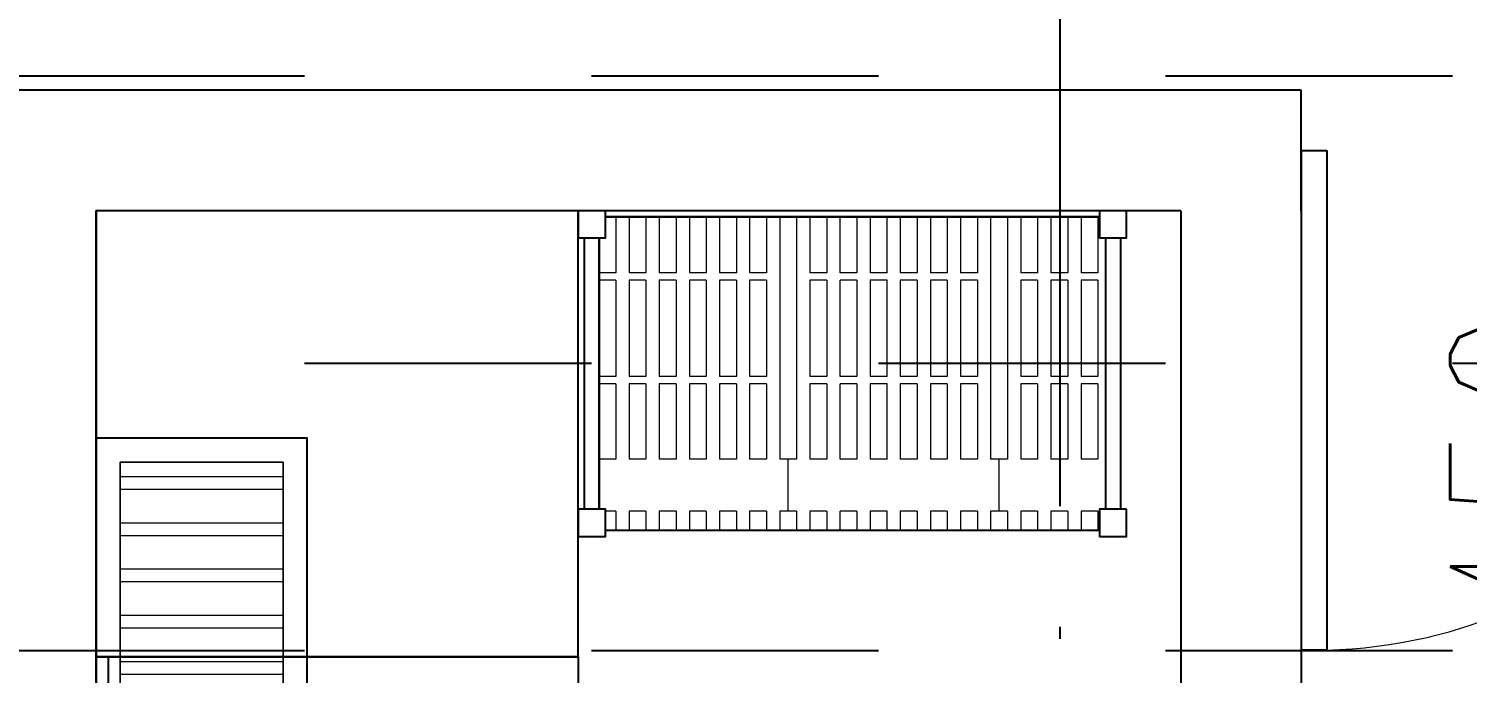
# Model space of a CAD drawing. Header units: millimetres. Extents: x 12325263 to 13848842, y -1463133 to 573208.
# Drawn here: x 12569685 to 12572072, y -834904 to -833835 of the extents above; entities that cross this region are included whole.
import ezdxf
from ezdxf.xclip import XClip

# ---------------------------------------------------------------- set-up
doc = ezdxf.new("R2010")
doc.units = ezdxf.units.MM
doc.header["$LTSCALE"] = 1000
doc.header["$XCLIPFRAME"] = 0
doc.linetypes.add('DOTE', pattern=[2.42, 2, -0.2, 0.02, -0.2])
for name, color, linetype in [('A-ANNO-DIMS', 83, 'Continuous'), ('A-AXIS', 16, 'DOTE'), ('A-WALL', 5, 'Continuous'), ('DOOR_FIRE', 1, 'Continuous'), ('fur202301', 252, 'Continuous'), ('WALL', 5, 'Continuous'), ('WALL-SHATCH', 8, 'Continuous'), ('建筑-楼板开洞', 251, 'Continuous')]:
    doc.layers.add(name, color=color, linetype=linetype)
doc.styles.add('_TCH_DIM_T3', font='SIMPLEX.shx', dxfattribs={"width": 0.705882, "bigfont": 'GBCBIG.shx'})
doc.dimstyles.new('_TCH_ARCH&&120', dxfattribs={"dimtxt": 306, "dimasz": 120, "dimexe": 300, "dimexo": 360, "dimgap": 147, "dimtad": 1, "dimdec": 0, "dimzin": 0, "dimdsep": 46, "dimtxsty": '_TCH_DIM_T3', "dimblk": 'ARCHTICK', "dimcen": 0.09, "dimclrt": 7, "dimazin": 2, "dimtfac": 1, "dimtdec": 0, "dimtix": 1, "dimtmove": 2, "dimatfit": 3, "dimfxl": 1, "dimfxlon": 1, "dimtolj": 1, "dimtzin": 0, "dimarcsym": 0})

# ---------------------------------------------------------------- blocks, each defined once
blk = doc.blocks.new('adgshg13-A$C7F010FC0')
at = {"layer": 'WALL-SHATCH'}
h = blk.add_hatch(color=256, dxfattribs=at)
h.dxf.hatch_style = 1
h.paths.add_polyline_path([(-60384.2, -16880.9), (-763.2, 197.5), (12587.6, -13153.3), (12587.6, -157996), (-162964.9, -188820.4), (-171262.4, -180522.9), (-171262.4, -31310.9), (-150707.2, -10755.7), (-131860.1, -7980.9), (-99162.4, -7980.9), (-99162.4, -4980.9), (-76620.4, -4980.9), (-70107.7, -16880.9)], flags=16)
h.paths.add_polyline_path([(-60091.2, -16380.9), (-646.9, 646.9), (12987.6, -12987.6), (12987.6, -158331.9), (-163100.6, -189250.4), (-171662.4, -180688.6), (-171662.4, -31145.2), (-150777.9, -10260.7), (-131896.7, -7480.9), (-99562.4, -7480.9), (-99562.4, -4580.9), (-76365.6, -4580.9), (-69907.5, -16380.9)])
blk = doc.blocks.new('A$C4C7A72D3')
at = {"layer": 'WALL', "color": 1}
blk.add_blockref('adgshg13-A$C7F010FC0', (210433, 205503.6), dxfattribs=at)
blk = doc.blocks.new('qlzw')
at = {"layer": 'A-AXIS'}
blk.add_line((12437966.8, 979489.8), (12437966.8, 1082089.8), dxfattribs=at)
blk = doc.blocks.new('asdgag2019070316031892482')
for p, q in [((0, 30), (2100, 30)), ((0, -770), (0, 30)), ((0, 10), (2100, 10)), ((0, -730), (0, -730)), ((0, -755), (0, -755)), ((0, -770), (1050, -770))]:
    blk.add_line(p, q)
blk = doc.blocks.new('*U1570')
at = {"lineweight": 9}
h = blk.add_hatch(dxfattribs=at)
h.set_pattern_fill('NEW', color=1, scale=300, pattern_type=2)
h.set_pattern_definition([(90, (-464.88, -2393.99), (-76.6667, 5e-15), []), (90, (-443.77, -2393.99), (-76.6667, 5e-15), [])])
h.paths.add_polyline_path([(-654.2, -40), (887.8, -40), (887.8, -310), (-654.2, -310)])
at = {"color": 1, "lineweight": 9}
for p, q in [((-602.7, -40), (-621.7, -40)), ((-621.7, -310), (-602.7, -310))]:
    blk.add_line(p, q, dxfattribs=at)
at = {"lineweight": 25}
blk.add_lwpolyline([(-694.2, -350), (927.8, -350), (927.8, 0), (-694.2, 0)], close=True, dxfattribs=at)
at = {"color": 1, "lineweight": 9}
for points in [[(-654.2, -310), (887.8, -310), (887.8, -40), (-654.2, -40)], [(-654.2, -40), (887.8, -40), (887.8, -310), (-654.2, -310)]]:
    blk.add_lwpolyline(points, close=True, dxfattribs=at)
blk = doc.blocks.new('*U1569')
blk.add_lwpolyline([(205.4, -800), (945, -800), (945, 0), (205.4, 0)], close=True)
blk = doc.blocks.new('*U1652')
at = {"layer": 'fur202301', "lineweight": 0}
h = blk.add_hatch(dxfattribs=at)
h.set_pattern_fill('CAMBRO层板', color=256, pattern_type=2)
h.set_pattern_definition([(0, (-5559.2, -2045), (0, 520), [28, -322]), (0, (-5559.2, -1920), (0, 520), [28, -322]), (90, (-5559.18, -2045.03), (-350, 2e-14), [125, -395]), (90, (-5531.18, -2045.03), (-350, 2e-14), [125, -395]), (0, (-5559.2, -1748), (0, 520), [28, -322]), (0, (-5559.2, -1908), (0, 520), [28, -322]), (90, (-5559.18, -1908.03), (-350, 2e-14), [160, -360]), (90, (-5531.18, -1908.03), (-350, 2e-14), [160, -360]), (0, (-5559.2, -1611), (0, 520), [28, -322]), (0, (-5559.2, -1736), (0, 520), [28, -322]), (90, (-5559.18, -1736.03), (-350, 2e-14), [125, -395]), (90, (-5531.18, -1736.03), (-350, 2e-14), [125, -395]), (0, (-5509.2, -2045), (0, 520), [28, -322]), (0, (-5509.2, -1920), (0, 520), [28, -322]), (90, (-5509.18, -2045.03), (-350, 2e-14), [125, -395]), (90, (-5481.18, -2045.03), (-350, 2e-14), [125, -395]), (0, (-5509.2, -1748), (0, 520), [28, -322]), (0, (-5509.2, -1908), (0, 520), [28, -322]), (90, (-5509.18, -1908.03), (-350, 2e-14), [160, -360]), (90, (-5481.18, -1908.03), (-350, 2e-14), [160, -360]), (0, (-5509.2, -1611), (0, 520), [28, -322]), (0, (-5509.2, -1736), (0, 520), [28, -322]), (90, (-5509.18, -1736.03), (-350, 2e-14), [125, -395]), (90, (-5481.18, -1736.03), (-350, 2e-14), [125, -395]), (0, (-5459.2, -2045), (0, 520), [28, -322]), (0, (-5459.2, -1920), (0, 520), [28, -322]), (90, (-5459.18, -2045.03), (-350, 2e-14), [125, -395]), (90, (-5431.18, -2045.03), (-350, 2e-14), [125, -395]), (0, (-5459.2, -1748), (0, 520), [28, -322]), (0, (-5459.2, -1908), (0, 520), [28, -322]), (90, (-5459.18, -1908.03), (-350, 2e-14), [160, -360]), (90, (-5431.18, -1908.03), (-350, 2e-14), [160, -360]), (0, (-5459.2, -1611), (0, 520), [28, -322]), (0, (-5459.2, -1736), (0, 520), [28, -322]), (90, (-5459.18, -1736.03), (-350, 2e-14), [125, -395]), (90, (-5431.18, -1736.03), (-350, 2e-14), [125, -395]), (0, (-5409.2, -2045), (0, 520), [28, -322]), (0, (-5409.2, -1920), (0, 520), [28, -322]), (90, (-5409.18, -2045.03), (-350, 2e-14), [125, -395]), (90, (-5381.18, -2045.03), (-350, 2e-14), [125, -395]), (0, (-5409.2, -1748), (0, 520), [28, -322]), (0, (-5409.2, -1908), (0, 520), [28, -322]), (90, (-5409.18, -1908.03), (-350, 2e-14), [160, -360]), (90, (-5381.18, -1908.03), (-350, 2e-14), [160, -360]), (0, (-5409.2, -1611), (0, 520), [28, -322]), (0, (-5409.2, -1736), (0, 520), [28, -322]), (90, (-5409.18, -1736.03), (-350, 2e-14), [125, -395]), (90, (-5381.18, -1736.03), (-350, 2e-14), [125, -395]), (0, (-5359.2, -2045), (0, 520), [28, -322]), (0, (-5359.2, -1920), (0, 520), [28, -322]), (90, (-5359.18, -2045.03), (-350, 2e-14), [125, -395]), (90, (-5331.18, -2045.03), (-350, 2e-14), [125, -395]), (0, (-5359.2, -1748), (0, 520), [28, -322]), (0, (-5359.2, -1908), (0, 520), [28, -322]), (90, (-5359.18, -1908.03), (-350, 2e-14), [160, -360]), (90, (-5331.18, -1908.03), (-350, 2e-14), [160, -360]), (0, (-5359.2, -1611), (0, 520), [28, -322]), (0, (-5359.2, -1736), (0, 520), [28, -322]), (90, (-5359.18, -1736.03), (-350, 2e-14), [125, -395]), (90, (-5331.18, -1736.03), (-350, 2e-14), [125, -395]), (0, (-5309.2, -2045), (0, 520), [28, -322]), (0, (-5309.2, -1920), (0, 520), [28, -322]), (90, (-5309.18, -2045.03), (-350, 2e-14), [125, -395]), (90, (-5281.18, -2045.03), (-350, 2e-14), [125, -395]), (0, (-5309.2, -1748), (0, 520), [28, -322]), (0, (-5309.2, -1908), (0, 520), [28, -322]), (90, (-5309.18, -1908.03), (-350, 2e-14), [160, -360]), (90, (-5281.18, -1908.03), (-350, 2e-14), [160, -360]), (0, (-5309.2, -1611), (0, 520), [28, -322]), (0, (-5309.2, -1736), (0, 520), [28, -322]), (90, (-5309.18, -1736.03), (-350, 2e-14), [125, -395]), (90, (-5281.18, -1736.03), (-350, 2e-14), [125, -395]), (0, (-5259.2, -2045), (0, 520), [28, -322]), (0, (-5259.2, -1611), (0, 520), [28, -322]), (90, (-5259.18, -2045.03), (-350, 2e-14), [434, -86]), (90, (-5231.18, -2045.03), (-350, 2e-14), [434, -86]), (90, (-5244.5, -1610.93), (-350, 2e-14), [43.033, -476.967]), (90, (-5244.5, -2087.9), (-350, 2e-14), [42.776, -477.224])])
h.paths.add_polyline_path([(35, -45), (45, -45), (45, -10), (865, -10), (865, -45), (875, -45), (875, -495), (865, -495), (865, -530), (45, -530), (45, -495), (35, -495)])
for points in [[(0, -45), (45, -45), (45, 0), (0, 0)], [(865, -45), (910, -45), (910, 0), (865, 0)], [(35, -45), (45, -45), (45, -10), (865, -10), (865, -45), (875, -45), (875, -495), (865, -495), (865, -530), (45, -530), (45, -495), (35, -495)], [(0, -540), (45, -540), (45, -495), (0, -495)], [(865, -540), (910, -540), (910, -495), (865, -495)]]:
    blk.add_lwpolyline(points, close=True)
for points in [[(45, -10), (865, -10)], [(10, -495), (10, -45)], [(35, -495), (35, -45)], [(875, -495), (875, -45)], [(900, -495), (900, -45)], [(45, -530), (865, -530)]]:
    blk.add_lwpolyline(points)
blk = doc.blocks.new('sdfgsdffhg')
at = {"layer": 'fur202301'}
for name, p, rotation in [('*U1569', (-11286.8, 38974.9, 0), 90), ('*U1652', (-9576.8, 39379.9, 0), 180), ('*U1570', (-11286.7, 38615.1, 0), 90)]:
    blk.add_blockref(name, p, dxfattribs=dict(at, rotation=rotation))
at = {"layer": 'fur202301', "xscale": -1, "rotation": 90}
blk.add_blockref('asdgag2019070316031892482', (-11256.8, 39180.3, 0), dxfattribs=at)
blk = doc.blocks.new('_ArchTick')
at = {"color": 0, "linetype": 'ByBlock', "const_width": 0.4}
blk.add_lwpolyline([(-0.5, -0.5), (0.5, 0.5)], dxfattribs=at)
blk = doc.blocks.new('*D4193')
at = {"layer": 'A-ANNO-DIMS', "color": 0, "lineweight": -2, "transparency": 16777216}
for p, q in [((12572495.8, -833936.8), (12572796.8, -833936.8)), ((12572496.8, -835386.8), (12572496.8, -833936.8)), ((12572495.8, -835386.8), (12572796.8, -835386.8))]:
    blk.add_line(p, q, dxfattribs=at)
at = {"layer": 'Defpoints', "color": 0, "transparency": 16777216}
for p in [(12571796.8, -833936.8), (12572496.8, -833936.8), (12571796.8, -835386.8)]:
    blk.add_point(p, dxfattribs=at)
at = {"layer": 'A-ANNO-DIMS', "color": 0, "lineweight": -2, "transparency": 16777216, "xscale": 120, "yscale": 120, "zscale": 120}
for p, rotation in [((12572496.8, -833936.8), 90), ((12572496.8, -835386.8), 270)]:
    blk.add_blockref('_ArchTick', p, dxfattribs=dict(at, rotation=rotation))
at = {"layer": 'A-ANNO-DIMS', "color": 7, "transparency": 16777216, "insert": (12572196.8, -834661.8), "char_height": 306, "attachment_point": 5, "rotation": 90, "style": '_TCH_DIM_T3'}
blk.add_mtext('\\A1;1450', dxfattribs=at)
blk = doc.blocks.new('$DorLib2D$00000002')
for p, q in [((-0.5, 0), (-0.5, 0.4875)), ((-0.475, 0.4875), (-0.5, 0.4875)), ((-0.475, 0), (-0.475, 0.4875)), ((0.475, 0), (0.475, 0.4875)), ((0.475, 0.4875), (0.5, 0.4875)), ((0.5, 0), (0.5, 0.4875)), ((-0.5, 0), (-0.475, 0)), ((0.5, 0), (0.475, 0))]:
    blk.add_line(p, q)
at = {"lineweight": 13}
for centre, start, end in [((-0.4875, 0), 0, 88.5307), ((0.4875, 0), 91.4693, 180)]:
    blk.add_arc(centre, 0.4875, start, end, dxfattribs=at)

msp = doc.modelspace()

# ---------------------------------------------------------------- block references
ref = msp.add_blockref('A$C4C7A72D3', (12385714.9, -906209.5), dxfattribs=dict(rotation=350.041249254255))
XClip(ref).set_block_clipping_path([(223442.8584877662, 85923.1187333744), (220542.7961432356, 85923.1422391906), (220542.8579492103, 89292.823275506), (211526.9150355905, 89292.8101311298), (210631.4331447985, 94392.8080583527), (206113.3685902953, 94392.8025418455), (206001.4315187763, 95030.3127344656), (204376.2826588508, 94744.9613686837), (203364.4570056833, 100506.9030052917), (197947.3947122637, 99555.7482674252), (192482.3428474721, 130679.4765393781), (190118.7804593667, 130264.4504016289), (191623.4071957469, 121695.6427078634), (177046.6486519482, 119136.2011700841), (175707.6223907359, 126760.8483765714), (173902.988371335, 128026.4039125028), (169528.3854461554, 127258.2903269802), (169070.0967394859, 129868.3614864857), (163308.2517458182, 128856.6693391807), (163766.52659606, 126246.6171700556), (159679.1795131005, 125528.9180921423), (170669.6888374612, 62935.797914044), (167222.1989369914, 62330.4650948944), (167939.7759490944, 58243.6808593175), (171386.9528796654, 58848.2912487988), (172857.0656793863, 50477.0032648193), (165962.5026008021, 49266.4230898353), (168037.7813034765, 37447.1796448426), (140649.9584970828, 32638.2390106404), (115387.9799239188, 28202.5781787895), (95598.7254695911, 140907.4332163476), (226939.476109907, 163968.8668500402), (240128.6952811591, 88852.8973128139)])

# ---------------------------------------------------------------- next in the draw order: hatches: boundary and pattern name
at = {"layer": '建筑-楼板开洞'}
h = msp.add_hatch(dxfattribs=at)
h.set_pattern_fill('DASH', color=256, scale=500)
h.set_pattern_definition([(0, (0, 0), (476.25, 476.25), [476.25, -476.25])])
h.paths.add_polyline_path([(12597696.7, -842386.8), (12590696.8, -842386.9), (12590697.1, -843986.8), (12595796.8, -843986.9), (12595797.1, -849736.9), (12588796.8, -849736.8), (12588796.8, -851936.8), (12564896.8, -851936.8), (12564896.8, -816186.8), (12568846.8, -816186.8), (12568846.8, -816040), (12568846.8, -807536.8), (12574696.8, -807536.8), (12574696.8, -810386.8), (12575896.8, -810386.8), (12579055.2, -810386.8), (12580496.9, -811828.2), (12580696.9, -819086.9), (12595696.9, -819086.7), (12595696.9, -812786.8), (12597696.7, -812786.8)])

# ---------------------------------------------------------------- next in the draw order: block references
at = {"color": 2}
msp.add_blockref('qlzw', (133430, -1881876.5), dxfattribs=at)

# ---------------------------------------------------------------- next in the draw order: block references
msp.add_blockref('sdfgsdffhg', (12581083.9, -874056.8, 0))

# ---------------------------------------------------------------- next in the draw order: linework, layer by layer
at = {"layer": 'A-WALL'}
for p, q in [((12569696.8, -833936.8), (12566896.8, -833936.8)), ((12571696.8, -833936.8), (12569696.8, -833936.8)), ((12571796.8, -833936.8), (12571696.8, -833936.8)), ((12571796.8, -834136.8), (12571796.8, -833936.8)), ((12569796.8, -834136.8), (12569796.8, -836636.8)), ((12571596.8, -834136.8), (12569796.8, -834136.8)), ((12571596.8, -834136.8), (12571596.8, -838036.8)), ((12571796.8, -834136.8), (12571796.8, -838036.8))]:
    msp.add_line(p, q, dxfattribs=at)

# ---------------------------------------------------------------- next in the draw order: block references
at = {"layer": 'DOOR_FIRE', "xscale": 1700, "yscale": 1700, "zscale": 200, "rotation": 179.9999999994649}
msp.add_blockref('$DorLib2D$00000002', (12572646.8, -834036.8), dxfattribs=at)

# ---------------------------------------------------------------- next in the draw order: dimensions: what is measured, and where the dimension line sits
at = {"layer": 'A-ANNO-DIMS'}
dim = msp.add_aligned_dim(p1=(12571796.8, -835386.8), p2=(12571796.8, -833936.8), distance=-700, dimstyle='_TCH_ARCH&&120', dxfattribs=at)
dim.commit()
dim.dimension.update_dxf_attribs({"geometry": '*D4193', "text_midpoint": (12572196.8, -834661.8)})

doc.saveas('drawing.dxf')
